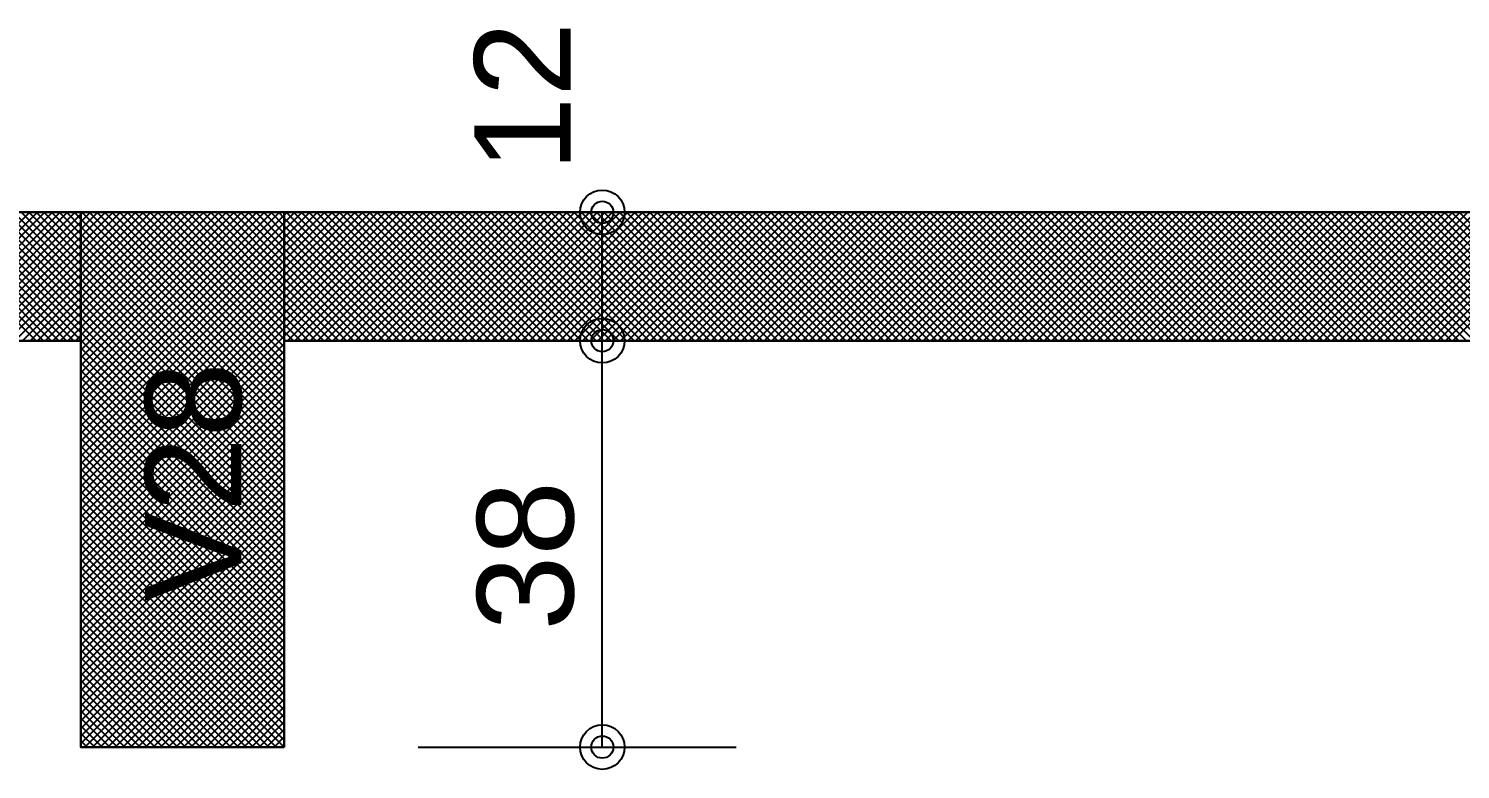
# Model space of a CAD drawing. Extents: x 0 to 119, y 0 to 84.
# Drawn here: x 31.338 to 34.013, y 77.491 to 78.876 of the extents above; entities that cross this region are included whole.
import ezdxf

# ---------------------------------------------------------------- set-up
doc = ezdxf.new("R2010")
doc.units = 0
doc.header["$MEASUREMENT"] = 0
for name, color, linetype in [('29', 9, 'CONTINUOUS'), ('3', 7, 'CONTINUOUS'), ('32', 250, 'CONTINUOUS'), ('6', 178, 'CONTINUOUS')]:
    doc.layers.add(name, color=color, linetype=linetype)
doc.styles.add('TQS_ARIAL', font='arial.ttf')

msp = doc.modelspace()

# ---------------------------------------------------------------- linework, layer by layer
at = {"layer": '29', "color": 9, "linetype": 'Continuous'}
for p, q in [((31.099967, 78.292273), (31.339967, 78.532273)), ((31.111704, 78.532273), (31.351704, 78.292273)), ((31.114109, 78.292273), (31.354109, 78.532273)), ((31.125846, 78.532273), (31.365846, 78.292273)), ((31.128251, 78.292273), (31.368251, 78.532273)), ((31.139988, 78.532273), (31.379988, 78.292273)), ((31.142393, 78.292273), (31.382393, 78.532273)), ((31.154131, 78.532273), (31.394131, 78.292273)), ((31.156535, 78.292273), (31.396535, 78.532273)), ((31.168273, 78.532273), (31.408273, 78.292273)), ((31.170677, 78.292273), (31.410677, 78.532273)), ((31.182415, 78.532273), (31.422415, 78.292273)), ((31.18482, 78.292273), (31.42482, 78.532273)), ((31.196557, 78.532273), (31.435554, 78.293276)), ((31.198962, 78.292273), (31.435554, 78.528866)), ((31.210699, 78.532273), (31.435554, 78.307418)), ((31.224841, 78.532273), (31.435554, 78.321561)), ((31.238983, 78.532273), (31.435554, 78.335703)), ((31.253126, 78.532273), (31.435554, 78.349845)), ((31.267268, 78.532273), (31.435554, 78.363987)), ((31.28141, 78.532273), (31.435554, 78.378129)), ((31.295552, 78.532273), (31.435554, 78.392271)), ((31.309694, 78.532273), (31.435554, 78.406413)), ((31.323836, 78.532273), (31.435554, 78.420556)), ((31.337978, 78.532273), (31.435554, 78.434698)), ((31.35212, 78.532273), (31.435554, 78.44884)), ((31.366263, 78.532273), (31.435554, 78.462982)), ((31.380405, 78.532273), (31.435554, 78.477124)), ((31.394547, 78.532273), (31.435554, 78.491266)), ((31.408689, 78.532273), (31.435554, 78.505408)), ((31.422831, 78.532273), (31.435554, 78.51955)), ((31.435554, 78.16117), (31.806657, 78.532273)), ((31.435554, 78.175312), (31.792515, 78.532273)), ((31.435554, 78.189454), (31.778373, 78.532273)), ((31.435554, 78.203597), (31.764231, 78.532273)), ((31.435554, 78.217739), (31.750089, 78.532273)), ((31.435554, 78.231881), (31.735947, 78.532273)), ((31.435554, 78.246023), (31.721804, 78.532273)), ((31.435554, 78.260165), (31.707662, 78.532273)), ((31.435554, 78.274307), (31.69352, 78.532273)), ((31.435554, 78.288449), (31.679378, 78.532273)), ((31.435554, 78.302591), (31.665236, 78.532273)), ((31.435554, 78.316734), (31.651094, 78.532273)), ((31.435554, 78.330876), (31.636952, 78.532273)), ((31.435554, 78.345018), (31.622809, 78.532273)), ((31.435554, 78.35916), (31.608667, 78.532273)), ((31.435554, 78.373302), (31.594525, 78.532273)), ((31.435554, 78.387444), (31.580383, 78.532273)), ((31.435554, 78.401586), (31.566241, 78.532273)), ((31.435554, 78.415729), (31.552099, 78.532273)), ((31.435554, 78.429871), (31.537957, 78.532273)), ((31.435554, 78.444013), (31.523814, 78.532273)), ((31.435554, 78.458155), (31.509672, 78.532273)), ((31.435554, 78.472297), (31.49553, 78.532273)), ((31.435554, 78.486439), (31.481388, 78.532273)), ((31.435554, 78.500581), (31.467246, 78.532273)), ((31.435554, 78.514723), (31.453104, 78.532273)), ((31.435554, 78.528866), (31.438962, 78.532273)), ((31.435554, 78.147028), (31.815554, 78.527028)), ((31.435554, 78.51955), (31.815554, 78.13955)), ((31.436973, 78.532273), (31.815554, 78.153693)), ((31.451115, 78.532273), (31.815554, 78.167835)), ((31.465258, 78.532273), (31.815554, 78.181977)), ((31.4794, 78.532273), (31.815554, 78.196119)), ((31.493542, 78.532273), (31.815554, 78.210261)), ((31.507684, 78.532273), (31.815554, 78.224403)), ((31.521826, 78.532273), (31.815554, 78.238545)), ((31.535968, 78.532273), (31.815554, 78.252688)), ((31.55011, 78.532273), (31.815554, 78.26683)), ((31.564253, 78.532273), (31.815554, 78.280972)), ((31.578395, 78.532273), (31.815554, 78.295114)), ((31.592537, 78.532273), (31.815554, 78.309256)), ((31.606679, 78.532273), (31.815554, 78.323398)), ((31.620821, 78.532273), (31.815554, 78.33754)), ((31.634963, 78.532273), (31.815554, 78.351683)), ((31.649105, 78.532273), (31.815554, 78.365825)), ((31.663247, 78.532273), (31.815554, 78.379967)), ((31.67739, 78.532273), (31.815554, 78.394109)), ((31.691532, 78.532273), (31.815554, 78.408251)), ((31.705674, 78.532273), (31.815554, 78.422393)), ((31.719816, 78.532273), (31.815554, 78.436535)), ((31.733958, 78.532273), (31.815554, 78.450677)), ((31.7481, 78.532273), (31.815554, 78.46482)), ((31.762242, 78.532273), (31.815554, 78.478962)), ((31.776385, 78.532273), (31.815554, 78.493104)), ((31.790527, 78.532273), (31.815554, 78.507246)), ((31.804669, 78.532273), (31.815554, 78.521388)), ((31.815554, 78.300754), (32.047074, 78.532273)), ((31.815554, 78.314896), (32.032931, 78.532273)), ((31.815554, 78.329038), (32.018789, 78.532273)), ((31.815554, 78.34318), (32.004647, 78.532273)), ((31.815554, 78.357322), (31.990505, 78.532273)), ((31.815554, 78.371464), (31.976363, 78.532273)), ((31.815554, 78.385607), (31.962221, 78.532273)), ((31.815554, 78.399749), (31.948079, 78.532273)), ((31.815554, 78.413891), (31.933936, 78.532273)), ((31.815554, 78.428033), (31.919794, 78.532273)), ((31.815554, 78.442175), (31.905652, 78.532273)), ((31.815554, 78.456317), (31.89151, 78.532273)), ((31.815554, 78.470459), (31.877368, 78.532273)), ((31.815554, 78.484602), (31.863226, 78.532273)), ((31.815554, 78.498744), (31.849084, 78.532273)), ((31.815554, 78.512886), (31.834941, 78.532273)), ((31.815554, 78.527028), (31.820799, 78.532273)), ((31.815554, 78.521388), (32.044669, 78.292273)), ((31.818811, 78.532273), (32.058811, 78.292273)), ((31.821216, 78.292273), (32.061216, 78.532273)), ((31.832953, 78.532273), (32.072953, 78.292273)), ((31.835358, 78.292273), (32.075358, 78.532273)), ((31.847095, 78.532273), (32.087095, 78.292273)), ((31.8495, 78.292273), (32.0895, 78.532273)), ((31.861237, 78.532273), (32.101237, 78.292273)), ((31.863642, 78.292273), (32.103642, 78.532273)), ((31.87538, 78.532273), (32.11538, 78.292273)), ((31.877784, 78.292273), (32.117784, 78.532273)), ((31.889522, 78.532273), (32.129522, 78.292273)), ((31.891926, 78.292273), (32.131926, 78.532273)), ((31.903664, 78.532273), (32.143664, 78.292273)), ((31.906068, 78.292273), (32.146068, 78.532273)), ((31.917806, 78.532273), (32.157806, 78.292273)), ((31.920211, 78.292273), (32.160211, 78.532273)), ((31.931948, 78.532273), (32.171948, 78.292273)), ((31.934353, 78.292273), (32.174353, 78.532273)), ((31.94609, 78.532273), (32.18609, 78.292273)), ((31.948495, 78.292273), (32.188495, 78.532273)), ((31.960232, 78.532273), (32.200232, 78.292273)), ((31.962637, 78.292273), (32.202637, 78.532273)), ((31.974374, 78.532273), (32.214374, 78.292273)), ((31.976779, 78.292273), (32.216779, 78.532273)), ((31.988517, 78.532273), (32.228517, 78.292273)), ((31.990921, 78.292273), (32.230921, 78.532273)), ((32.002659, 78.532273), (32.242659, 78.292273)), ((32.005063, 78.292273), (32.245063, 78.532273)), ((32.016801, 78.532273), (32.256801, 78.292273)), ((32.019206, 78.292273), (32.259206, 78.532273)), ((32.030943, 78.532273), (32.270943, 78.292273)), ((32.033348, 78.292273), (32.273348, 78.532273)), ((32.045085, 78.532273), (32.285085, 78.292273)), ((32.04749, 78.292273), (32.28749, 78.532273)), ((32.059227, 78.532273), (32.299227, 78.292273)), ((32.061632, 78.292273), (32.301632, 78.532273)), ((32.073369, 78.532273), (32.313369, 78.292273)), ((32.075774, 78.292273), (32.315774, 78.532273)), ((32.087512, 78.532273), (32.327512, 78.292273)), ((32.089916, 78.292273), (32.329916, 78.532273)), ((32.101654, 78.532273), (32.341654, 78.292273)), ((32.104058, 78.292273), (32.344058, 78.532273)), ((32.115796, 78.532273), (32.355796, 78.292273)), ((32.1182, 78.292273), (32.3582, 78.532273)), ((32.129938, 78.532273), (32.369938, 78.292273)), ((32.132343, 78.292273), (32.372343, 78.532273)), ((32.14408, 78.532273), (32.38408, 78.292273)), ((32.146485, 78.292273), (32.386485, 78.532273)), ((32.158222, 78.532273), (32.398222, 78.292273)), ((32.160627, 78.292273), (32.400627, 78.532273)), ((32.172364, 78.532273), (32.412364, 78.292273)), ((32.174769, 78.292273), (32.414769, 78.532273)), ((32.186506, 78.532273), (32.426506, 78.292273)), ((32.188911, 78.292273), (32.428911, 78.532273)), ((32.200649, 78.532273), (32.440649, 78.292273)), ((32.203053, 78.292273), (32.443053, 78.532273)), ((32.214791, 78.532273), (32.454791, 78.292273)), ((32.217195, 78.292273), (32.457195, 78.532273)), ((32.228933, 78.532273), (32.468933, 78.292273)), ((32.231338, 78.292273), (32.471338, 78.532273)), ((32.243075, 78.532273), (32.483075, 78.292273)), ((32.24548, 78.292273), (32.48548, 78.532273)), ((32.257217, 78.532273), (32.497217, 78.292273)), ((32.259622, 78.292273), (32.499622, 78.532273)), ((32.271359, 78.532273), (32.511359, 78.292273)), ((32.273764, 78.292273), (32.513764, 78.532273)), ((32.285501, 78.532273), (32.525501, 78.292273)), ((32.287906, 78.292273), (32.527906, 78.532273)), ((32.299644, 78.532273), (32.539644, 78.292273)), ((32.302048, 78.292273), (32.542048, 78.532273)), ((32.313786, 78.532273), (32.553786, 78.292273)), ((32.31619, 78.292273), (32.55619, 78.532273)), ((32.327928, 78.532273), (32.567928, 78.292273)), ((32.330333, 78.292273), (32.570333, 78.532273)), ((32.34207, 78.532273), (32.58207, 78.292273)), ((32.344475, 78.292273), (32.584475, 78.532273)), ((32.356212, 78.532273), (32.596212, 78.292273)), ((32.358617, 78.292273), (32.598617, 78.532273)), ((32.370354, 78.532273), (32.610354, 78.292273)), ((32.372759, 78.292273), (32.612759, 78.532273)), ((32.384496, 78.532273), (32.624496, 78.292273)), ((32.386901, 78.292273), (32.626901, 78.532273)), ((32.398639, 78.532273), (32.638639, 78.292273)), ((32.401043, 78.292273), (32.641043, 78.532273)), ((32.412781, 78.532273), (32.652781, 78.292273)), ((32.415185, 78.292273), (32.655185, 78.532273)), ((32.426923, 78.532273), (32.666923, 78.292273)), ((32.429327, 78.292273), (32.669327, 78.532273)), ((32.441065, 78.532273), (32.681065, 78.292273)), ((32.44347, 78.292273), (32.68347, 78.532273)), ((32.455207, 78.532273), (32.695207, 78.292273)), ((32.457612, 78.292273), (32.697612, 78.532273)), ((32.469349, 78.532273), (32.709349, 78.292273)), ((32.471754, 78.292273), (32.711754, 78.532273)), ((32.483491, 78.532273), (32.723491, 78.292273)), ((32.485896, 78.292273), (32.725896, 78.532273)), ((32.497633, 78.532273), (32.737633, 78.292273)), ((32.500038, 78.292273), (32.740038, 78.532273)), ((32.511776, 78.532273), (32.751776, 78.292273)), ((32.51418, 78.292273), (32.75418, 78.532273)), ((32.525918, 78.532273), (32.765918, 78.292273)), ((32.528322, 78.292273), (32.768322, 78.532273)), ((32.54006, 78.532273), (32.78006, 78.292273)), ((32.542465, 78.292273), (32.782465, 78.532273)), ((32.554202, 78.532273), (32.794202, 78.292273)), ((32.556607, 78.292273), (32.796607, 78.532273)), ((32.568344, 78.532273), (32.808344, 78.292273)), ((32.570749, 78.292273), (32.810749, 78.532273)), ((32.582486, 78.532273), (32.822486, 78.292273)), ((32.584891, 78.292273), (32.824891, 78.532273)), ((32.596628, 78.532273), (32.836628, 78.292273)), ((32.599033, 78.292273), (32.839033, 78.532273)), ((32.610771, 78.532273), (32.850771, 78.292273)), ((32.613175, 78.292273), (32.853175, 78.532273)), ((32.624913, 78.532273), (32.864913, 78.292273)), ((32.627317, 78.292273), (32.867317, 78.532273)), ((32.639055, 78.532273), (32.879055, 78.292273)), ((32.64146, 78.292273), (32.88146, 78.532273)), ((32.653197, 78.532273), (32.893197, 78.292273)), ((32.655602, 78.292273), (32.895602, 78.532273)), ((32.667339, 78.532273), (32.907339, 78.292273)), ((32.669744, 78.292273), (32.909744, 78.532273)), ((32.681481, 78.532273), (32.921481, 78.292273)), ((32.683886, 78.292273), (32.923886, 78.532273)), ((32.695623, 78.532273), (32.935623, 78.292273)), ((32.698028, 78.292273), (32.938028, 78.532273)), ((32.709766, 78.532273), (32.949766, 78.292273)), ((32.71217, 78.292273), (32.95217, 78.532273)), ((32.723908, 78.532273), (32.963908, 78.292273)), ((32.726312, 78.292273), (32.966312, 78.532273)), ((32.73805, 78.532273), (32.97805, 78.292273)), ((32.740454, 78.292273), (32.980454, 78.532273)), ((32.752192, 78.532273), (32.992192, 78.292273)), ((32.754597, 78.292273), (32.994597, 78.532273)), ((32.766334, 78.532273), (33.006334, 78.292273)), ((32.768739, 78.292273), (33.008739, 78.532273)), ((32.780476, 78.532273), (33.020476, 78.292273)), ((32.782881, 78.292273), (33.022881, 78.532273)), ((32.794618, 78.532273), (33.034618, 78.292273)), ((32.797023, 78.292273), (33.037023, 78.532273)), ((32.80876, 78.532273), (33.04876, 78.292273)), ((32.811165, 78.292273), (33.051165, 78.532273)), ((32.822903, 78.532273), (33.062903, 78.292273)), ((32.825307, 78.292273), (33.065307, 78.532273)), ((32.837045, 78.532273), (33.077045, 78.292273)), ((32.839449, 78.292273), (33.079449, 78.532273)), ((32.851187, 78.532273), (33.091187, 78.292273)), ((32.853592, 78.292273), (33.093592, 78.532273)), ((32.865329, 78.532273), (33.105329, 78.292273)), ((32.867734, 78.292273), (33.107734, 78.532273)), ((32.879471, 78.532273), (33.119471, 78.292273)), ((32.881876, 78.292273), (33.121876, 78.532273)), ((32.893613, 78.532273), (33.133613, 78.292273)), ((32.896018, 78.292273), (33.136018, 78.532273)), ((32.907755, 78.532273), (33.147755, 78.292273)), ((32.91016, 78.292273), (33.15016, 78.532273)), ((32.921898, 78.532273), (33.161898, 78.292273)), ((32.924302, 78.292273), (33.164302, 78.532273)), ((32.93604, 78.532273), (33.17604, 78.292273)), ((32.938444, 78.292273), (33.178444, 78.532273)), ((32.950182, 78.532273), (33.190182, 78.292273)), ((32.952586, 78.292273), (33.192586, 78.532273)), ((32.964324, 78.532273), (33.204324, 78.292273)), ((32.966729, 78.292273), (33.206729, 78.532273)), ((32.978466, 78.532273), (33.218466, 78.292273)), ((32.980871, 78.292273), (33.220871, 78.532273)), ((32.992608, 78.532273), (33.232608, 78.292273)), ((32.995013, 78.292273), (33.235013, 78.532273)), ((33.00675, 78.532273), (33.24675, 78.292273)), ((33.009155, 78.292273), (33.249155, 78.532273)), ((33.020892, 78.532273), (33.260892, 78.292273)), ((33.023297, 78.292273), (33.263297, 78.532273)), ((33.035035, 78.532273), (33.275035, 78.292273)), ((33.037439, 78.292273), (33.277439, 78.532273)), ((33.049177, 78.532273), (33.289177, 78.292273)), ((33.051581, 78.292273), (33.291581, 78.532273)), ((33.063319, 78.532273), (33.303319, 78.292273)), ((33.065724, 78.292273), (33.305724, 78.532273)), ((33.077461, 78.532273), (33.317461, 78.292273)), ((33.079866, 78.292273), (33.319866, 78.532273)), ((33.091603, 78.532273), (33.331603, 78.292273)), ((33.094008, 78.292273), (33.334008, 78.532273)), ((33.105745, 78.532273), (33.345745, 78.292273)), ((33.10815, 78.292273), (33.34815, 78.532273)), ((33.119887, 78.532273), (33.359887, 78.292273)), ((33.122292, 78.292273), (33.362292, 78.532273)), ((33.13403, 78.532273), (33.37403, 78.292273)), ((33.136434, 78.292273), (33.376434, 78.532273)), ((33.148172, 78.532273), (33.388172, 78.292273)), ((33.150576, 78.292273), (33.390576, 78.532273)), ((33.162314, 78.532273), (33.402314, 78.292273)), ((33.164719, 78.292273), (33.404719, 78.532273)), ((33.176456, 78.532273), (33.416456, 78.292273)), ((33.178861, 78.292273), (33.418861, 78.532273)), ((33.190598, 78.532273), (33.430598, 78.292273)), ((33.193003, 78.292273), (33.433003, 78.532273)), ((33.20474, 78.532273), (33.44474, 78.292273)), ((33.207145, 78.292273), (33.447145, 78.532273)), ((33.218882, 78.532273), (33.458882, 78.292273)), ((33.221287, 78.292273), (33.461287, 78.532273)), ((33.233025, 78.532273), (33.473025, 78.292273)), ((33.235429, 78.292273), (33.475429, 78.532273)), ((33.247167, 78.532273), (33.487167, 78.292273)), ((33.249571, 78.292273), (33.489571, 78.532273)), ((33.261309, 78.532273), (33.501309, 78.292273)), ((33.263713, 78.292273), (33.503713, 78.532273)), ((33.275451, 78.532273), (33.515451, 78.292273)), ((33.277856, 78.292273), (33.517856, 78.532273)), ((33.289593, 78.532273), (33.529593, 78.292273)), ((33.291998, 78.292273), (33.531998, 78.532273)), ((33.303735, 78.532273), (33.543735, 78.292273)), ((33.30614, 78.292273), (33.54614, 78.532273)), ((33.317877, 78.532273), (33.557877, 78.292273)), ((33.320282, 78.292273), (33.560282, 78.532273)), ((33.332019, 78.532273), (33.572019, 78.292273)), ((33.334424, 78.292273), (33.574424, 78.532273)), ((33.346162, 78.532273), (33.586162, 78.292273)), ((33.348566, 78.292273), (33.588566, 78.532273)), ((33.360304, 78.532273), (33.600304, 78.292273)), ((33.362708, 78.292273), (33.602708, 78.532273)), ((33.374446, 78.532273), (33.614446, 78.292273)), ((33.376851, 78.292273), (33.616851, 78.532273)), ((33.388588, 78.532273), (33.628588, 78.292273)), ((33.390993, 78.292273), (33.630993, 78.532273)), ((33.40273, 78.532273), (33.64273, 78.292273)), ((33.405135, 78.292273), (33.645135, 78.532273)), ((33.416872, 78.532273), (33.656872, 78.292273)), ((33.419277, 78.292273), (33.659277, 78.532273)), ((33.431014, 78.532273), (33.671014, 78.292273)), ((33.433419, 78.292273), (33.673419, 78.532273)), ((33.445157, 78.532273), (33.685157, 78.292273)), ((33.447561, 78.292273), (33.687561, 78.532273)), ((33.459299, 78.532273), (33.699299, 78.292273)), ((33.461703, 78.292273), (33.701703, 78.532273)), ((33.473441, 78.532273), (33.713441, 78.292273)), ((33.475846, 78.292273), (33.715846, 78.532273)), ((33.487583, 78.532273), (33.727583, 78.292273)), ((33.489988, 78.292273), (33.729988, 78.532273)), ((33.501725, 78.532273), (33.741725, 78.292273)), ((33.50413, 78.292273), (33.74413, 78.532273)), ((33.515867, 78.532273), (33.755867, 78.292273)), ((33.518272, 78.292273), (33.758272, 78.532273)), ((33.530009, 78.532273), (33.770009, 78.292273)), ((33.532414, 78.292273), (33.772414, 78.532273)), ((33.544152, 78.532273), (33.784152, 78.292273)), ((33.546556, 78.292273), (33.786556, 78.532273)), ((33.558294, 78.532273), (33.798294, 78.292273)), ((33.560698, 78.292273), (33.800698, 78.532273)), ((33.572436, 78.532273), (33.812436, 78.292273)), ((33.57484, 78.292273), (33.81484, 78.532273)), ((33.586578, 78.532273), (33.826578, 78.292273)), ((33.588983, 78.292273), (33.828983, 78.532273)), ((33.60072, 78.532273), (33.84072, 78.292273)), ((33.603125, 78.292273), (33.843125, 78.532273)), ((33.614862, 78.532273), (33.854862, 78.292273)), ((33.617267, 78.292273), (33.857267, 78.532273)), ((33.629004, 78.532273), (33.869004, 78.292273)), ((33.631409, 78.292273), (33.871409, 78.532273)), ((33.643146, 78.532273), (33.883146, 78.292273)), ((33.645551, 78.292273), (33.885551, 78.532273)), ((33.657289, 78.532273), (33.897289, 78.292273)), ((33.659693, 78.292273), (33.899693, 78.532273)), ((33.671431, 78.532273), (33.911431, 78.292273)), ((33.673835, 78.292273), (33.913835, 78.532273)), ((33.685573, 78.532273), (33.925573, 78.292273)), ((33.687978, 78.292273), (33.927978, 78.532273)), ((33.699715, 78.532273), (33.939715, 78.292273)), ((33.70212, 78.292273), (33.94212, 78.532273)), ((33.713857, 78.532273), (33.953857, 78.292273)), ((33.716262, 78.292273), (33.956262, 78.532273)), ((33.727999, 78.532273), (33.967999, 78.292273)), ((33.730404, 78.292273), (33.970404, 78.532273)), ((33.742141, 78.532273), (33.982141, 78.292273)), ((33.744546, 78.292273), (33.984546, 78.532273)), ((33.756284, 78.532273), (33.996284, 78.292273)), ((33.758688, 78.292273), (33.998688, 78.532273)), ((33.770426, 78.532273), (34.010426, 78.292273)), ((33.77283, 78.292273), (34.01283, 78.532273)), ((33.784568, 78.532273), (34.024568, 78.292273)), ((33.786972, 78.292273), (34.026972, 78.532273)), ((33.79871, 78.532273), (34.03871, 78.292273)), ((33.801115, 78.292273), (34.041115, 78.532273)), ((33.812852, 78.532273), (34.052852, 78.292273)), ((33.815257, 78.292273), (34.055257, 78.532273)), ((33.826994, 78.532273), (34.066994, 78.292273)), ((33.829399, 78.292273), (34.069399, 78.532273)), ((33.841136, 78.532273), (34.081136, 78.292273)), ((33.843541, 78.292273), (34.083541, 78.532273)), ((33.855278, 78.532273), (34.095278, 78.292273)), ((33.857683, 78.292273), (34.097683, 78.532273)), ((33.869421, 78.532273), (34.109421, 78.292273)), ((33.871825, 78.292273), (34.111825, 78.532273)), ((33.883563, 78.532273), (34.123563, 78.292273)), ((33.885967, 78.292273), (34.125967, 78.532273)), ((33.897705, 78.532273), (34.137705, 78.292273)), ((33.90011, 78.292273), (34.14011, 78.532273)), ((33.911847, 78.532273), (34.151847, 78.292273)), ((33.914252, 78.292273), (34.154252, 78.532273)), ((33.925989, 78.532273), (34.165989, 78.292273)), ((33.928394, 78.292273), (34.168394, 78.532273)), ((33.940131, 78.532273), (34.180131, 78.292273)), ((33.942536, 78.292273), (34.182536, 78.532273)), ((33.954273, 78.532273), (34.194273, 78.292273)), ((33.956678, 78.292273), (34.196678, 78.532273)), ((33.968416, 78.532273), (34.208416, 78.292273)), ((33.97082, 78.292273), (34.21082, 78.532273)), ((33.982558, 78.532273), (34.222558, 78.292273)), ((33.984962, 78.292273), (34.224962, 78.532273)), ((33.9967, 78.532273), (34.2367, 78.292273)), ((33.999105, 78.292273), (34.239105, 78.532273)), ((34.010842, 78.532273), (34.250842, 78.292273)), ((31.213104, 78.292273), (31.435554, 78.514723)), ((31.227246, 78.292273), (31.435554, 78.500581)), ((31.435554, 78.132886), (31.815554, 78.512886)), ((31.435554, 78.505408), (31.815554, 78.125408)), ((31.435554, 78.118744), (31.815554, 78.498744)), ((31.815554, 78.507246), (32.030527, 78.292273)), ((31.815554, 78.493104), (32.016385, 78.292273)), ((31.241388, 78.292273), (31.435554, 78.486439)), ((31.25553, 78.292273), (31.435554, 78.472297)), ((31.435554, 78.491266), (31.815554, 78.111266)), ((31.435554, 78.104602), (31.815554, 78.484602)), ((31.435554, 78.477124), (31.815554, 78.097124)), ((31.435554, 78.090459), (31.815554, 78.470459)), ((31.815554, 78.478962), (32.002242, 78.292273)), ((31.269672, 78.292273), (31.435554, 78.458155)), ((31.283814, 78.292273), (31.435554, 78.444013)), ((31.435554, 78.462982), (31.815554, 78.082982)), ((31.435554, 78.076317), (31.815554, 78.456317)), ((31.435554, 78.44884), (31.815554, 78.06884)), ((31.435554, 78.062175), (31.815554, 78.442175)), ((31.815554, 78.46482), (31.9881, 78.292273)), ((31.815554, 78.450677), (31.973958, 78.292273)), ((31.297957, 78.292273), (31.435554, 78.429871)), ((31.312099, 78.292273), (31.435554, 78.415729)), ((31.435554, 78.434698), (31.815554, 78.054698)), ((31.435554, 78.048033), (31.815554, 78.428033)), ((31.435554, 78.420556), (31.815554, 78.040556)), ((31.435554, 78.033891), (31.815554, 78.413891)), ((31.815554, 78.436535), (31.959816, 78.292273)), ((31.815554, 78.422393), (31.945674, 78.292273)), ((31.326241, 78.292273), (31.435554, 78.401586)), ((31.340383, 78.292273), (31.435554, 78.387444)), ((31.435554, 78.406413), (31.815554, 78.026413)), ((31.435554, 78.019749), (31.815554, 78.399749)), ((31.435554, 78.392271), (31.815554, 78.012271)), ((31.435554, 78.005607), (31.815554, 78.385607)), ((31.815554, 78.408251), (31.931532, 78.292273)), ((31.815554, 78.394109), (31.91739, 78.292273)), ((31.354525, 78.292273), (31.435554, 78.373302)), ((31.368667, 78.292273), (31.435554, 78.35916)), ((31.435554, 78.378129), (31.815554, 77.998129)), ((31.435554, 77.991464), (31.815554, 78.371464)), ((31.435554, 78.363987), (31.815554, 77.983987)), ((31.815554, 78.379967), (31.903247, 78.292273)), ((31.815554, 78.365825), (31.889105, 78.292273)), ((31.382809, 78.292273), (31.435554, 78.345018)), ((31.435554, 77.977322), (31.815554, 78.357322)), ((31.435554, 78.349845), (31.815554, 77.969845)), ((31.435554, 77.96318), (31.815554, 78.34318)), ((31.435554, 78.335703), (31.815554, 77.955703)), ((31.815554, 78.351683), (31.874963, 78.292273)), ((31.815554, 78.33754), (31.860821, 78.292273)), ((31.396952, 78.292273), (31.435554, 78.330876)), ((31.411094, 78.292273), (31.435554, 78.316734)), ((31.435554, 77.949038), (31.815554, 78.329038)), ((31.435554, 78.321561), (31.815554, 77.941561)), ((31.435554, 77.934896), (31.815554, 78.314896)), ((31.435554, 78.307418), (31.815554, 77.927418)), ((31.815554, 78.323398), (31.846679, 78.292273)), ((31.815554, 78.309256), (31.832537, 78.292273)), ((31.425236, 78.292273), (31.435554, 78.302591)), ((31.435554, 77.920754), (31.815554, 78.300754)), ((31.435554, 78.293276), (31.815554, 77.913276)), ((31.435554, 77.906612), (31.815554, 78.286612)), ((31.435554, 78.279134), (31.815554, 77.899134)), ((31.815554, 78.295114), (31.818395, 78.292273)), ((31.435554, 77.89247), (31.815554, 78.27247)), ((31.435554, 78.264992), (31.815554, 77.884992)), ((31.435554, 77.878327), (31.815554, 78.258327)), ((31.435554, 78.25085), (31.815554, 77.87085)), ((31.435554, 77.864185), (31.815554, 78.244185)), ((31.435554, 78.236708), (31.815554, 77.856708)), ((31.435554, 77.850043), (31.815554, 78.230043)), ((31.435554, 78.222566), (31.815554, 77.842566)), ((31.435554, 77.835901), (31.815554, 78.215901)), ((31.435554, 78.208423), (31.815554, 77.828423)), ((31.435554, 77.821759), (31.815554, 78.201759)), ((31.435554, 78.194281), (31.815554, 77.814281)), ((31.435554, 77.807617), (31.815554, 78.187617)), ((31.435554, 78.180139), (31.815554, 77.800139)), ((31.435554, 77.793475), (31.815554, 78.173475)), ((31.435554, 78.165997), (31.815554, 77.785997)), ((31.435554, 77.779332), (31.815554, 78.159332)), ((31.435554, 78.151855), (31.815554, 77.771855)), ((31.435554, 77.76519), (31.815554, 78.14519)), ((31.435554, 78.137713), (31.815554, 77.757713)), ((31.435554, 77.751048), (31.815554, 78.131048)), ((31.435554, 78.123571), (31.815554, 77.743571)), ((31.435554, 77.736906), (31.815554, 78.116906)), ((31.435554, 78.109429), (31.815554, 77.729429)), ((31.435554, 77.722764), (31.815554, 78.102764)), ((31.435554, 78.095286), (31.815554, 77.715286)), ((31.435554, 77.708622), (31.815554, 78.088622)), ((31.435554, 78.081144), (31.815554, 77.701144)), ((31.435554, 77.69448), (31.815554, 78.07448)), ((31.435554, 78.067002), (31.815554, 77.687002)), ((31.435554, 77.680337), (31.815554, 78.060337)), ((31.435554, 78.05286), (31.815554, 77.67286)), ((31.435554, 77.666195), (31.815554, 78.046195)), ((31.435554, 78.038718), (31.815554, 77.658718)), ((31.435554, 77.652053), (31.815554, 78.032053)), ((31.435554, 78.024576), (31.815554, 77.644576)), ((31.435554, 77.637911), (31.815554, 78.017911)), ((31.435554, 78.010434), (31.815554, 77.630434)), ((31.435554, 77.623769), (31.815554, 78.003769)), ((31.435554, 77.996291), (31.815554, 77.616291)), ((31.435554, 77.609627), (31.815554, 77.989627)), ((31.435554, 77.982149), (31.815554, 77.602149)), ((31.435554, 77.595485), (31.815554, 77.975485)), ((31.435554, 77.968007), (31.815554, 77.588007)), ((31.435554, 77.581343), (31.815554, 77.961343)), ((31.435554, 77.953865), (31.815554, 77.573865)), ((31.435554, 77.5672), (31.815554, 77.9472)), ((31.435554, 77.939723), (31.815554, 77.559723)), ((31.435554, 77.553058), (31.815554, 77.933058)), ((31.435554, 77.925581), (31.815554, 77.545581)), ((31.435554, 77.538916), (31.815554, 77.918916)), ((31.435554, 77.911439), (31.815554, 77.532273)), ((31.443053, 77.532273), (31.815554, 77.904774)), ((31.435554, 77.897297), (31.800577, 77.532273)), ((31.435554, 77.883154), (31.786435, 77.532273)), ((31.457195, 77.532273), (31.815554, 77.890632)), ((31.435554, 77.869012), (31.772293, 77.532273)), ((31.435554, 77.85487), (31.758151, 77.532273)), ((31.471338, 77.532273), (31.815554, 77.87649)), ((31.48548, 77.532273), (31.815554, 77.862348)), ((31.435554, 77.840728), (31.744009, 77.532273)), ((31.435554, 77.826586), (31.729867, 77.532273)), ((31.499622, 77.532273), (31.815554, 77.848205)), ((31.513764, 77.532273), (31.815554, 77.834063)), ((31.435554, 77.812444), (31.715724, 77.532273)), ((31.435554, 77.798302), (31.701582, 77.532273)), ((31.527906, 77.532273), (31.815554, 77.819921)), ((31.542048, 77.532273), (31.815554, 77.805779)), ((31.435554, 77.784159), (31.68744, 77.532273)), ((31.55619, 77.532273), (31.815554, 77.791637)), ((31.570333, 77.532273), (31.815554, 77.777495)), ((31.435554, 77.770017), (31.673298, 77.532273)), ((31.435554, 77.755875), (31.659156, 77.532273)), ((31.584475, 77.532273), (31.815554, 77.763353)), ((31.598617, 77.532273), (31.815554, 77.749211)), ((31.435554, 77.741733), (31.645014, 77.532273)), ((31.435554, 77.727591), (31.630872, 77.532273)), ((31.612759, 77.532273), (31.815554, 77.735068)), ((31.626901, 77.532273), (31.815554, 77.720926)), ((31.435554, 77.713449), (31.616729, 77.532273)), ((31.435554, 77.699307), (31.602587, 77.532273)), ((31.641043, 77.532273), (31.815554, 77.706784)), ((31.655185, 77.532273), (31.815554, 77.692642)), ((31.435554, 77.685164), (31.588445, 77.532273)), ((31.435554, 77.671022), (31.574303, 77.532273)), ((31.669327, 77.532273), (31.815554, 77.6785)), ((31.68347, 77.532273), (31.815554, 77.664358)), ((31.435554, 77.65688), (31.560161, 77.532273)), ((31.435554, 77.642738), (31.546019, 77.532273)), ((31.697612, 77.532273), (31.815554, 77.650216)), ((31.435554, 77.628596), (31.531877, 77.532273)), ((31.435554, 77.614454), (31.517734, 77.532273)), ((31.711754, 77.532273), (31.815554, 77.636073)), ((31.725896, 77.532273), (31.815554, 77.621931)), ((31.435554, 77.600312), (31.503592, 77.532273)), ((31.435554, 77.58617), (31.48945, 77.532273)), ((31.740038, 77.532273), (31.815554, 77.607789)), ((31.75418, 77.532273), (31.815554, 77.593647)), ((31.435554, 77.572027), (31.475308, 77.532273)), ((31.435554, 77.557885), (31.461166, 77.532273)), ((31.768322, 77.532273), (31.815554, 77.579505)), ((31.782465, 77.532273), (31.815554, 77.565363)), ((31.435554, 77.543743), (31.447024, 77.532273)), ((31.796607, 77.532273), (31.815554, 77.551221)), ((31.810749, 77.532273), (31.815554, 77.537078))]:
    msp.add_line(p, q, dxfattribs=at)
for points in [[(29.11555, 78.532273), (31.435554, 78.532273), (31.435554, 78.292273), (29.11555, 78.292273), (29.11555, 78.532273)], [(31.815554, 77.532273), (31.435554, 77.532273), (31.435554, 78.532273), (31.815554, 78.532273), (31.815554, 77.532273)], [(37.93555, 78.292273), (31.815554, 78.292273), (31.815554, 78.532273), (37.93555, 78.532273), (37.93555, 78.292273)]]:
    msp.add_lwpolyline(points, dxfattribs=at)
at = {"layer": '3', "color": 7, "linetype": 'Continuous'}
msp.add_line((15.87245, 78.532273), (60.422972, 78.532273), dxfattribs=at)
at = {"layer": '32', "color": 250, "linetype": 'Continuous'}
for p, q in [((32.328195, 78.532273), (32.328195, 78.532273)), ((32.409731, 78.292273), (32.409731, 78.532273)), ((32.578195, 78.532273), (32.659731, 78.532273)), ((31.815554, 78.292273), (31.815554, 78.292273)), ((31.815554, 78.292273), (31.815554, 78.292273)), ((32.065554, 78.292273), (32.659731, 78.292273)), ((32.065554, 78.292273), (32.659731, 78.292273)), ((32.409731, 77.532273), (32.409731, 78.292273)), ((31.815554, 77.532273), (31.815554, 77.532273)), ((32.065554, 77.532273), (32.659731, 77.532273))]:
    msp.add_line(p, q, dxfattribs=at)
for centre, radius in [((32.409731, 78.532273), 0.041625), ((32.409731, 78.532273), 0.02075), ((32.409731, 78.292273), 0.041625), ((32.409731, 78.292273), 0.041625), ((32.409731, 78.292273), 0.02075), ((32.409731, 78.292273), 0.02075), ((32.409731, 77.532273), 0.041625), ((32.409731, 77.532273), 0.02075)]:
    msp.add_circle(centre, radius, dxfattribs=at)
at = {"layer": '6', "color": 178, "linetype": 'Continuous'}
for p, q in [((31.815554, 78.532273), (29.11555, 78.532273)), ((38.31555, 78.532273), (31.815554, 78.532273)), ((29.11555, 78.292273), (31.435554, 78.292273)), ((31.435554, 78.292273), (31.435554, 77.532273)), ((31.815554, 77.532273), (31.815554, 78.292273)), ((31.815554, 78.292273), (37.93555, 78.292273)), ((31.435554, 77.532273), (31.815554, 77.532273))]:
    msp.add_line(p, q, dxfattribs=at)

# ---------------------------------------------------------------- texts
at = {"layer": '32', "color": 250, "linetype": 'Continuous', "style": 'TQS_ARIAL'}
for s, p in [('12', (32.350432, 78.60875)), ('V28', (31.735303, 77.804477)), ('38', (32.355731, 77.750273))]:
    msp.add_text(s, height=0.18, rotation=90, dxfattribs=at).set_placement(p)

doc.saveas('drawing.dxf')
